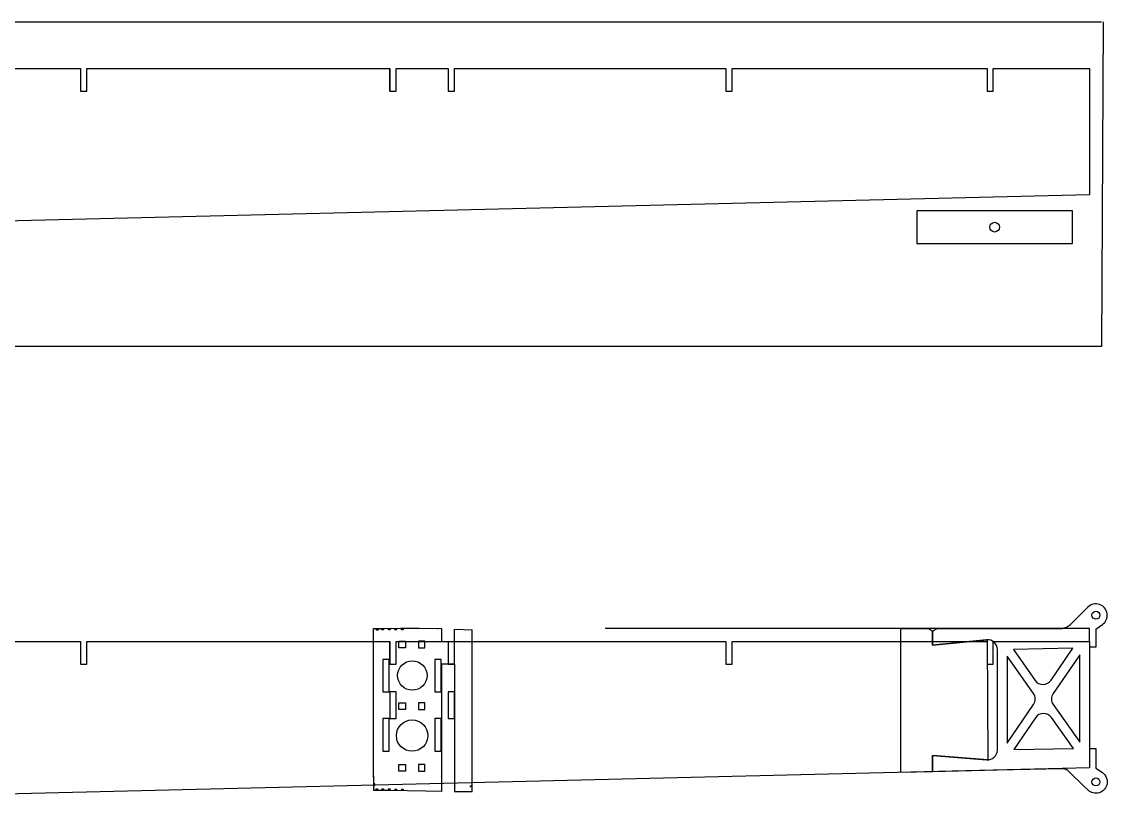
# Model space of a CAD drawing. Header units: millimetres. Extents: x 100 to 1723, y 75 to 1130.
# Drawn here: x 768.1 to 1102.5, y 74.7 to 316.1 of the extents above; entities that cross this region are included whole.
import ezdxf

# ---------------------------------------------------------------- set-up
doc = ezdxf.new("R2010")
doc.units = ezdxf.units.MM
doc.layers.add('4mm轻木', color=60, linetype='Continuous')

msp = doc.modelspace()

# ---------------------------------------------------------------- linework, layer by layer
for p, q in [((1096.97, 129.2), (947.79, 129.2)), ((1096.97, 125.2), (1096.97, 129.2)), ((1065.47, 125.73), (1065.63, 88.76)), ((881.5, 109.67), (881.5, 101.44)), ((883.45, 109.67), (881.5, 109.67)), ((883.45, 101.44), (883.45, 109.67)), ((899.45, 109.67), (899.45, 101.44)), ((901.4, 109.67), (899.45, 109.67)), ((901.4, 101.44), (901.4, 109.67)), ((881.5, 101.44), (883.45, 101.44)), ((899.45, 101.44), (901.4, 101.44))]:
    msp.add_line(p, q)
for points in [[(1101.18, 316.12), (1100.7, 216.12), (100.7, 216.12), (100.7, 316.12), (1100.7, 316.12)], [(1048.63, 85.07), (1038.84, 84.84), (1038.84, 129.2), (1047.46, 129.2), (1048.62, 128.38), (1048.62, 124.05), (1065.47, 125.73), (1065.63, 88.76), (1048.63, 90.07), (1048.63, 85.08), (1048.63, 85.08)], [(1098.97, 129.05), (1098.97, 127.05), (1098.97, 123.42), (1096.97, 123.42), (1096.97, 92.98)], [(702.66, 125.2), (786.26, 125.2), (786.26, 118.2), (788.16, 118.2), (788.16, 125.2), (881.5, 125.2)], [(881.5, 118.2), (881.5, 125.2), (881.5, 118.2), (883.45, 118.2), (883.45, 125.2), (899.45, 125.2), (899.45, 118.2), (901.4, 118.2), (901.4, 125.2), (985.04, 125.2), (985.04, 118.2), (986.94, 118.2), (986.94, 125.2), (1065.47, 125.2), (1065.47, 118.2), (1067.37, 118.2), (1067.37, 125.2), (1096.97, 125.2), (1096.97, 92.98)], [(1096.97, 92.28), (1096.97, 86.25), (622.95, 74.75)]]:
    msp.add_lwpolyline(points)
for points in [[(1098.97, 129.05), (1098.97, 127.05), (1098.97, 123.42), (1096.97, 123.42), (1096.97, 92.28), (1098.97, 92.28), (1098.97, 88.2), (1098.97, 86.2), (1100.95, 84.83, -1.095521), (1096.49, 79.47), (1095.27, 80.67), (1090.76, 85.1, 0.210394), (1088.57, 85.97), (1068.62, 85.52), (1048.63, 85.07), (1048.63, 90.07), (1065.39, 88.77, 0.437113), (1068.62, 91.76), (1068.62, 122.73, 0.443716), (1065.32, 125.72), (1048.62, 124.05), (1048.62, 128.38), (1049.93, 129.2), (1068.62, 129.2), (1088.53, 129.2, 0.121538), (1091.12, 130.4), (1096.49, 135.77), (1096.49, 135.77), (1096.49, 135.77), (1096.49, 135.77), (1096.49, 135.77), (1096.49, 135.77), (1096.49, 135.77), (1096.49, 135.77), (1096.49, 135.77), (1096.49, 135.77), (1096.49, 135.77)], [(1096.97, 92.28), (1098.97, 92.28), (1098.97, 88.2), (1098.97, 86.2), (1100.95, 84.83, -1.095521), (1096.49, 79.47), (1095.27, 80.67), (1090.76, 85.1, 0.210394), (1088.57, 85.97), (1068.62, 85.52), (1048.63, 85.07), (1048.63, 90.07), (1065.39, 88.77, 0.437113), (1068.62, 91.76), (1068.62, 122.73, 0.443716), (1065.32, 125.72), (1048.62, 124.05), (1048.62, 128.38), (1049.93, 129.2), (1068.62, 129.2), (1088.53, 129.2, 0.121538), (1091.12, 130.4), (1096.49, 135.77), (1096.49, 135.77), (1096.49, 135.77), (1096.49, 135.77), (1096.49, 135.77), (1096.49, 135.77), (1096.49, 135.77), (1096.49, 135.77), (1096.49, 135.77), (1096.49, 135.77), (1096.49, 135.77)], [(1098.97, 129.05), (1100.95, 130.41, 1.095522), (1096.49, 135.77)], [(1098.97, 129.05), (1100.95, 130.41, 1.095522), (1096.49, 135.77)]]:
    msp.add_lwpolyline(points, format="xyb")
for points in [[(1079.71, 109.23), (1071.62, 120.7), (1071.62, 93.93), (1079.74, 105.81, 0.313153)], [(1079.71, 109.23), (1071.62, 120.7), (1071.62, 93.93), (1079.74, 105.81, 0.313153)], [(1085.16, 113.28), (1091.89, 123.13), (1073.54, 122.7), (1080.23, 113.24, 0.522841)], [(1085.16, 113.28), (1091.89, 123.13), (1073.54, 122.7), (1080.23, 113.24, 0.522841)], [(1085.79, 109.17, 0.313512), (1085.81, 105.75), (1093.97, 94.21), (1093.97, 121.13)], [(1085.79, 109.17, 0.313512), (1085.81, 105.75), (1093.97, 94.21), (1093.97, 121.13)], [(1080.36, 101.71), (1073.67, 91.91), (1092.02, 92.23), (1085.29, 101.75, 0.522841)], [(1080.36, 101.71), (1073.67, 91.91), (1092.02, 92.23), (1085.29, 101.75, 0.522841)]]:
    msp.add_lwpolyline(points, format="xyb", close=True)
msp.add_lwpolyline([(1098.97, 123.02), (1098.97, 123.02)], close=True)
msp.add_lwpolyline([(1098.97, 123.02), (1098.97, 123.02)], close=True)
msp.add_lwpolyline([(1098.97, 123.02), (1098.97, 123.02)], close=True)
at = {"lineweight": 25}
msp.add_lwpolyline([(1096.97, 92.98), (1096.97, 92.98)], close=True, dxfattribs=at)
for centre in [(1098.97, 133.3), (1098.97, 133.3), (1098.97, 81.95), (1098.97, 81.95), (1098.97, 81.95), (1098.97, 81.95), (1098.97, 81.95), (1098.97, 81.95), (1098.97, 81.95), (1098.97, 81.95)]:
    msp.add_circle(centre, 1.25)
at = {"layer": '4mm轻木'}
for points in [[(881.5, 294.72), (881.5, 301.72), (881.5, 294.72), (883.45, 294.72), (883.45, 301.72), (899.45, 301.72), (899.45, 294.72), (901.4, 294.72), (901.4, 301.72), (985.04, 301.72), (985.04, 294.72), (986.94, 294.72), (986.94, 301.72), (1065.47, 301.72), (1065.47, 294.72), (1067.37, 294.72), (1067.37, 301.72), (1096.97, 301.72), (1096.97, 262.77), (622.95, 251.27)], [(702.66, 301.72), (786.26, 301.72), (786.26, 294.72), (788.16, 294.72), (788.16, 301.72), (881.5, 301.72)]]:
    msp.add_lwpolyline(points, dxfattribs=at)
msp.add_lwpolyline([(1043.77, 247.83), (1091.77, 247.83), (1091.77, 257.83), (1043.77, 257.83)], close=True, dxfattribs=at)
msp.add_circle((1067.77, 252.83), 1.5, dxfattribs=at)
at = {"layer": 'Defpoints'}
for p, q in [((876.43, 83.38), (876.43, 129.18)), ((877.38, 128.72), (877.38, 129.2)), ((877.88, 128.72), (877.38, 128.72)), ((877.88, 129.22), (877.88, 128.72)), ((879.08, 128.75), (879.08, 129.24)), ((879.58, 128.75), (879.08, 128.75)), ((879.58, 129.25), (879.58, 128.75)), ((881.13, 128.77), (881.13, 129.27)), ((881.63, 128.77), (881.13, 128.77)), ((881.63, 129.27), (881.63, 128.77)), ((883.09, 128.79), (883.09, 129.29)), ((883.59, 128.79), (883.09, 128.79)), ((883.59, 129.29), (883.59, 128.79)), ((885.13, 128.8), (885.13, 129.3)), ((885.63, 128.8), (885.13, 128.8)), ((885.63, 129.3), (885.63, 128.8)), ((897.4, 129.2), (897.4, 125.2)), ((901.4, 125.2), (901.4, 129.02)), ((906.9, 121.71), (906.9, 128.82)), ((897.4, 125.2), (901.4, 125.2)), ((901.4, 118.2), (897.4, 118.2)), ((897.4, 118.2), (897.4, 78.97)), ((901.4, 118.2), (901.4, 78.92)), ((876.43, 83.86), (876.43, 79.33)), ((876.93, 81.33), (876.43, 81.33)), ((876.43, 80.83), (876.93, 80.83)), ((876.93, 80.83), (876.93, 81.33)), ((906.4, 80.42), (906.4, 80.72)), ((906.4, 80.72), (906.9, 80.72)), ((906.9, 80.42), (906.4, 80.42)), ((877.21, 79.82), (877.21, 79.32)), ((877.21, 79.82), (877.71, 79.82)), ((877.71, 79.82), (877.7, 79.32)), ((877.71, 79.82), (877.71, 79.32)), ((879.08, 79.8), (879.08, 79.3)), ((879.08, 79.8), (879.58, 79.8)), ((879.58, 79.8), (879.58, 79.29)), ((881.13, 79.27), (881.13, 79.77)), ((881.13, 79.77), (881.63, 79.77)), ((881.63, 79.77), (881.63, 79.27)), ((883.09, 79.74), (883.09, 79.24)), ((883.09, 79.74), (883.59, 79.74)), ((883.59, 79.74), (883.59, 79.24)), ((885.13, 79.71), (885.13, 79.21)), ((885.13, 79.71), (885.63, 79.71)), ((885.63, 79.71), (885.63, 79.2)), ((906.9, 78.92), (901.4, 78.92))]:
    msp.add_line(p, q, dxfattribs=at)
for points in [[(876.43, 129.18), (879.15, 129.24), (884.85, 129.3), (890.54, 129.29)], [(876.43, 129.18), (876.43, 129.18)], [(879.58, 129.25), (879.58, 129.25)], [(890.54, 129.29), (897.4, 129.2)], [(896.24, 129.2), (896.4, 129.2)], [(901.4, 129.02), (906.9, 128.82)], [(906.9, 78.92), (906.9, 121.71)], [(886.93, 79.18), (881.24, 79.27), (876.43, 79.33)], [(877.21, 79.32), (877.21, 79.32)], [(879.08, 79.3), (879.08, 79.3)], [(881.13, 79.27), (881.13, 79.27)], [(883.09, 79.24), (883.09, 79.24)], [(885.13, 79.21), (885.13, 79.21)], [(892.63, 79.07), (886.93, 79.18)], [(897.4, 78.97), (892.63, 79.07)]]:
    msp.add_lwpolyline(points, dxfattribs=at)
for points in [[(886.33, 123.28), (884.33, 123.28), (884.33, 125.28), (886.33, 125.28)], [(890.33, 123.28), (892.33, 123.28), (892.33, 125.28), (890.33, 125.28)], [(879.33, 109.67), (881.33, 109.67), (881.33, 119.67), (879.33, 119.67)], [(897.33, 119.67), (895.33, 119.67), (895.33, 109.67), (897.33, 109.67)], [(886.33, 104.28), (884.33, 104.28), (884.33, 106.28), (886.33, 106.28)], [(890.33, 104.28), (892.33, 104.28), (892.33, 106.28), (890.33, 106.28)], [(879.33, 91.44), (881.33, 91.44), (881.33, 101.44), (879.33, 101.44)], [(897.33, 101.44), (895.33, 101.44), (895.33, 91.44), (897.33, 91.44)], [(886.33, 85.28), (884.33, 85.28), (884.33, 87.28), (886.33, 87.28)], [(890.33, 85.28), (892.33, 85.28), (892.33, 87.28), (890.33, 87.28)]]:
    msp.add_lwpolyline(points, close=True, dxfattribs=at)
for centre, radius in [((888.45, 114.72), 4.53), ((888.37, 96.21), 4.83)]:
    msp.add_circle(centre, radius, dxfattribs=at)

doc.saveas('drawing.dxf')
